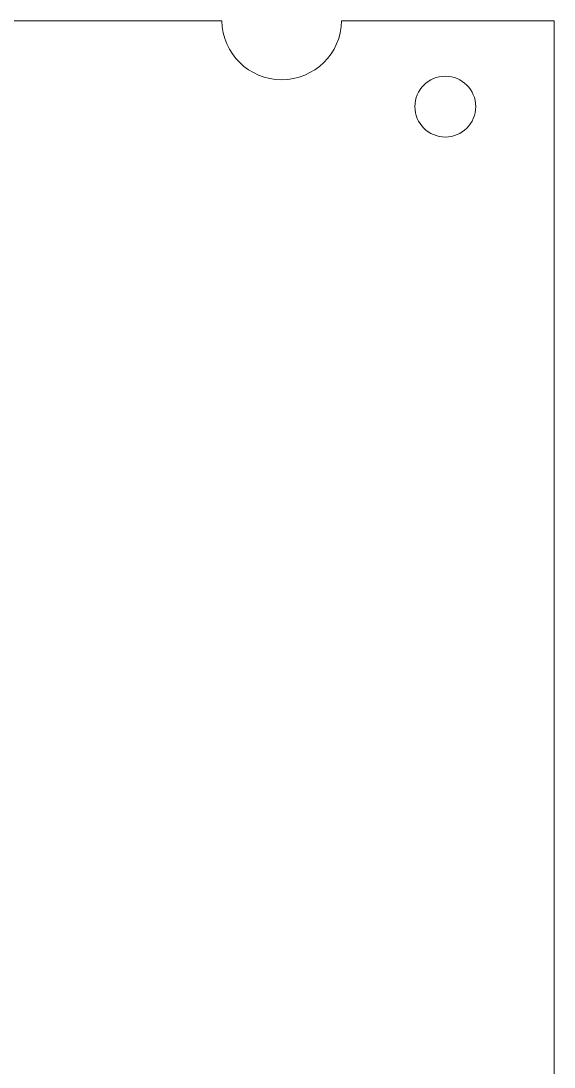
# Model space of a CAD drawing. Header units: millimetres. Extents: x 5 to 589, y 5 to 415.
# Drawn here: x 477.3 to 508.5, y 314.7 to 375.8 of the extents above; entities that cross this region are included whole.
import ezdxf

# ---------------------------------------------------------------- set-up
doc = ezdxf.new("R2010")
doc.units = ezdxf.units.MM

msp = doc.modelspace()

# ---------------------------------------------------------------- linework, layer by layer
at = {"color": 7, "linetype": 'Continuous', "lineweight": 15}
for p, q in [((489.058, 375.794), (374.056, 375.794)), ((508.457, 375.794), (496.056, 375.794)), ((508.457, 269.364), (508.457, 375.794))]:
    msp.add_line(p, q, dxfattribs=at)
msp.add_circle((502.107, 370.794), 1.775, dxfattribs=at)
msp.add_arc((492.557, 375.864), 3.5, 181.14599, 358.85401, dxfattribs=at)

doc.saveas('drawing.dxf')
